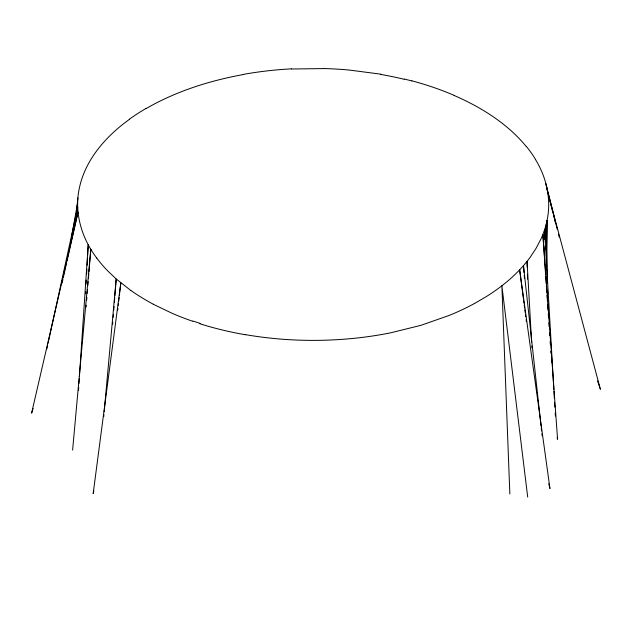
<?xml version="1.0" encoding="UTF-8"?>
<svg xmlns="http://www.w3.org/2000/svg" width="632" height="632" viewBox="0 0 632 632"><rect width="100%" height="100%" fill="white"/><g stroke="black" fill="none" stroke-linecap="round" stroke-linejoin="round"><path stroke-width="0.95" d="M545.922 241.874L545.953 225.111L547.431 283.104M546.735 266.72L547.059 220.41C551.507 199.609 546.609 177.553 535.533 159.596M546.356 260.85L547.059 220.41A235.72 136.085 0 0 1 540.937 239.038L536.189 248.131L530.367 257.003A234.583 135.438 0 0 1 519.654 269.825A235.396 135.912 0 0 1 501.887 285.783A235.278 135.84 0 0 1 486.111 296.724L474.537 303.463M96.767 258.077C81.844 238.533 73.991 212.818 79.284 188.415A235.215 135.801 0 0 1 87.643 165.213C97.399 146.64 112.615 131.48 129.497 119.29M85.517 293.793L85.628 291.834M86.063 283.981L86.276 280.055M86.6 274.17L86.876 269.256M87.09 265.329L87.524 257.485M87.635 255.518L88.227 244.726L79.427 376.656M78.51 390.434L78.708 387.487M78.968 383.545L79.3 378.623M112.662 324.153L112.82 322.186M113.199 317.272L113.436 314.325M113.736 310.399L114.044 306.465M114.353 302.538L114.74 297.625M114.89 295.658L116.193 278.957L107.661 270.844A235.997 136.243 0 0 1 96.751 258.085M86.086 307.152L86.252 305.185M86.647 300.279L86.884 297.332M87.208 293.406L87.524 289.48M87.848 285.553L88.164 281.627M88.409 278.68L88.804 273.775M88.97 271.807L90.803 249.229L72.617 450.079M103.751 416.646L103.932 414.679M104.193 411.724L116.193 278.957L130.769 290.436M75.99 215.504L76.203 213.545M76.417 211.586L77.918 197.879M117.663 310.288L117.884 308.329M118.224 305.39L118.453 303.439M118.674 301.48L119.132 297.561M119.353 295.61L120.823 282.883L93.165 493.616L93.828 490.74M70.76 241.44L71.1 239.504M71.448 237.561L77.665 202.627M75.398 219.991L76.109 216.105M76.464 214.161L77.704 207.367L48.087 343.176M46.823 348.959L47.669 345.104M62.062 283.065L62.924 279.226M63.35 277.314L66.589 262.928M67.024 261.008L78.02 212.107L31.6 413.178L33.117 408.485M145.913 108.672C175.909 91.34 209.374 80.714 243.344 74.544M291.636 68.999L324.493 68.588M381.064 74.205L349.014 70.018A234.804 135.572 0 0 0 324.493 68.564M245.279 334.62C282.812 341.083 321.261 342.07 359.102 337.78A235.309 136.054 0 0 0 390.805 332.788L420.999 325.306L449.083 315.463A235.009 135.69 0 0 0 474.545 303.471M404.275 79.016L411.795 80.928M454.108 95.464C481.221 107.258 507.196 123.414 526.195 146.411M153.284 304.261L172.236 313.361A234.677 135.509 0 0 0 192.72 321.285M597.564 380.93L600.4 389.296L547.707 191.978L552.953 212.96M546.814 187.262L557.29 229.424M558.483 234.211L559.202 237.087M553.434 214.872L554.146 217.732M554.627 219.644L555.338 222.504M548.774 483.78L549.966 488.568L519.654 269.825L523.336 298.154M557.132 437.486L557.574 439.327L542.888 234.433L545.614 274.683M545.819 183.533L547.107 190.303M523.588 300.105L523.967 303.036M524.22 304.987L524.6 307.918M524.852 309.87L525.239 312.8M525.492 314.752L525.745 316.711M526.124 319.642L526.377 321.593M527.704 497.084L501.879 285.775L509.85 493.987M541.047 426.023L523.486 265.622L523.999 272.503M541.269 427.983L541.584 430.913M541.908 433.852L542.122 435.803M524.22 275.457L524.442 278.404M545.748 276.65L546.214 283.523M546.348 285.482L546.814 292.355M547.012 295.302L547.415 301.195M547.612 304.142L548.015 310.028M548.284 313.962L548.544 317.888M548.876 322.794L549.145 326.72M549.548 332.614L549.745 335.56M550.14 341.454L550.346 344.393M550.812 351.266L550.946 353.233M551.412 360.106L551.538 362.073M553.837 389.399L544.563 229.779L544.887 239.623M553.948 391.374L554.351 398.271M554.58 402.213L554.864 407.134M555.212 413.052L555.378 416.006M531.599 342.078L527.056 261.348L527.214 267.265M531.82 346.02L531.931 347.987M545.116 246.512L545.211 249.466M547.628 290.965L547.707 293.92M527.396 274.162L527.523 279.091M153.339 304.229A235.396 135.848 0 0 1 130.816 290.412M129.363 119.227A236.186 136.583 0.1 0 1 145.771 108.593M243.265 74.402A235.428 136.085 0 0 1 291.605 68.841M380.922 74.465A237.095 136.702 0 0 1 404.093 79.261M411.867 80.833A235.246 135.817 0 0 1 454.203 95.392M526.306 146.387A234.456 135.485 -0.1 0 1 535.62 159.572M245.224 334.723A234.67 135.359 0 0 1 221.998 329.904A235.381 136.07 0 0 1 199.775 323.726M200.107 323.379A236.755 136.417 0.1 0 1 192.981 321.032"/></g></svg>
